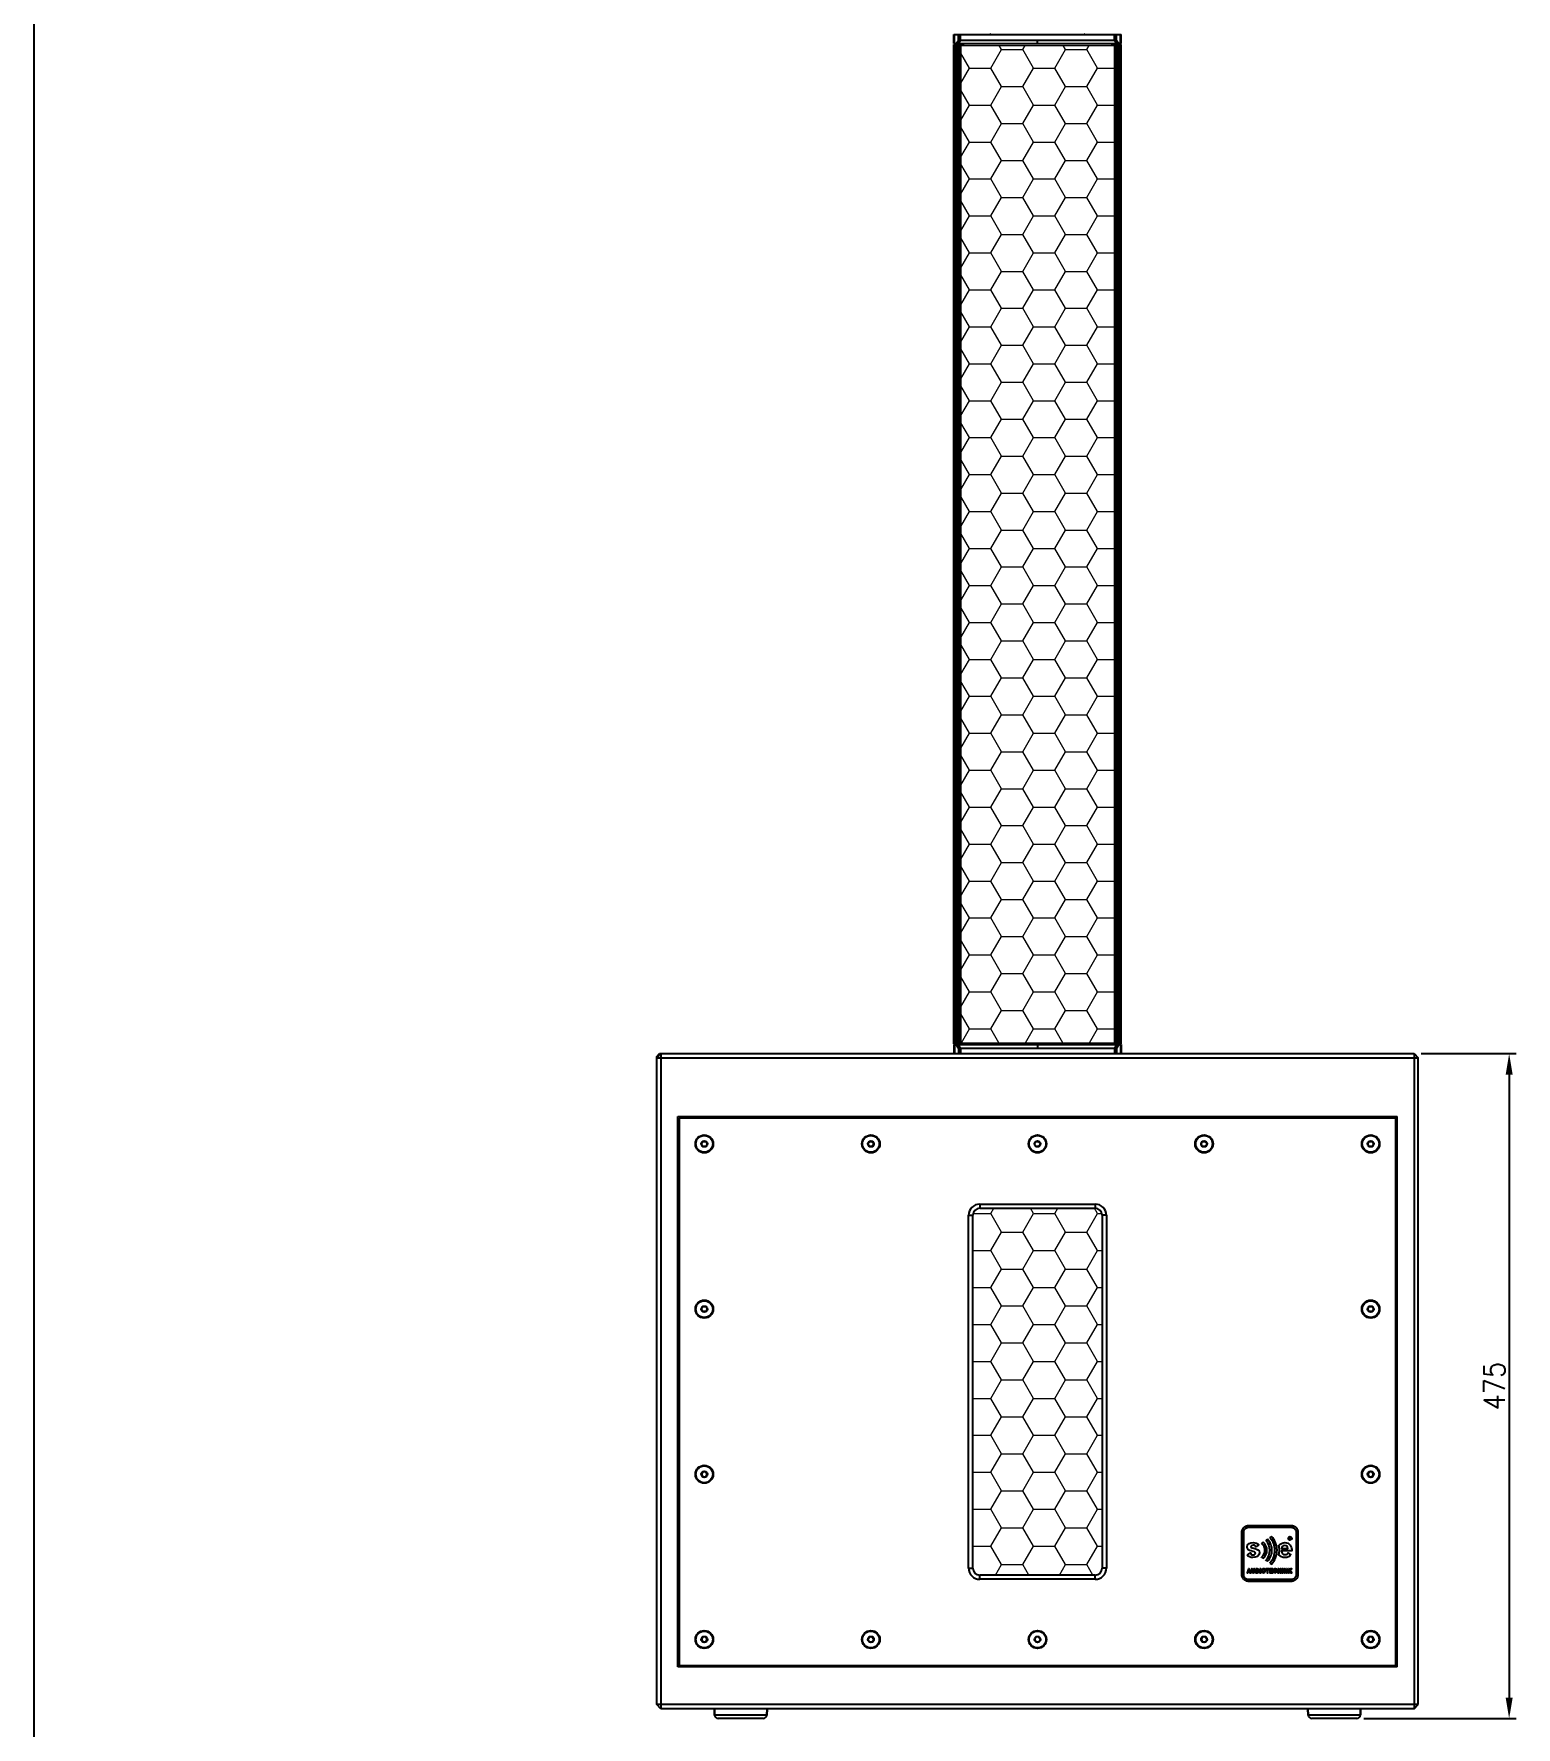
# Model space of a CAD drawing. Header units: millimetres. Extents: x 208114 to 212367, y 170574 to 176275.
# Drawn here: x 208114 to 209173, y 173253 to 174462 of the extents above; entities that cross this region are included whole.
import ezdxf

# ---------------------------------------------------------------- set-up
doc = ezdxf.new("R2010")
doc.units = ezdxf.units.MM
doc.header["$LTSCALE"] = 10
doc.header["$PDMODE"] = 3
doc.header["$PDSIZE"] = 10
doc.layers.add('3', color=3, linetype='Continuous')
doc.layers.add('4', color=4, linetype='Continuous')
doc.layers.add('标注', color=251, linetype='Continuous', lineweight=9)
doc.styles.add('ROMANS', font='romans.shx', dxfattribs={"width": 0.9, "bigfont": 'whgtxt.shx'})
doc.dimstyles.new('아름텍', dxfattribs={"dimscale": 5, "dimtxt": 3, "dimasz": 3, "dimexe": 1, "dimexo": 1, "dimtad": 1, "dimdec": 0, "dimdsep": 46, "dimtxsty": 'ROMANS', "dimcen": 0, "dimclrd": 254, "dimclre": 254, "dimclrt": 9, "dimadec": 0, "dimazin": 0, "dimtfac": 1, "dimtdec": 0, "dimtmove": 0, "dimatfit": 3, "dimfxl": 2, "dimarcsym": 0})
pattern_1 = [(0, (207822.528, 172062.113), (22.86, 13.19823), [15.24, -30.48]), (120, (207822.528, 172062.113), (-22.86, 13.19823), [15.24, -30.48]), (60, (207822.528, 172062.113), (5e-08, 26.396454), [-30.48, 15.24])]

# ---------------------------------------------------------------- blocks, each defined once
blk = doc.blocks.new('A$C5D9B7184')
for p, q in [((-22.6, 100.8), (-21.3, 100.8)), ((-22.6, 70.5), (-22.6, 100.8)), ((-21.3, 70.5), (-21.3, 100.8)), ((-17.7, 105.7), (12.5, 105.7)), ((-17.7, 104.4), (12.5, 104.4)), ((-2.3, 97.2), (-1.3, 97.8)), ((-2.3, 97.2), (-2.3, 96.7)), ((16.1, 100.8), (17.4, 100.8)), ((16.1, 100.8), (16.1, 70.5)), ((17.4, 100.8), (17.4, 70.5)), ((-8.4, 93.1), (-8.5, 92.6)), ((-7.5, 93.7), (-8.4, 93.1)), ((-5.3, 95.2), (-5.4, 94.7)), ((-4.4, 95.8), (-5.3, 95.2)), ((-8.4, 82.8), (-8.5, 83.3)), ((-7.5, 82.2), (-8.4, 82.8)), ((-5.3, 80.7), (-5.4, 81.2)), ((-4.4, 80.1), (-5.3, 80.7)), ((-2.3, 78.7), (-2.3, 79.2)), ((-2.3, 78.7), (-1.3, 78.1)), ((-22.6, 70.5), (-21.3, 70.5)), ((12.5, 67), (-17.7, 67)), ((12.5, 65.7), (-17.7, 65.7)), ((12.5, 65.7), (-17.7, 65.7)), ((16.1, 70.5), (17.4, 70.5))]:
    blk.add_line(p, q)
for radius, start, end in [(14.6, 0, 42.5105), (5.93, 0, 52.3097), (5.93, 307.6903, 0), (7.39, 0, 51.4992), (7.39, 308.5008, 0), (9.52, 0, 45.0718), (9.52, 314.9282, 0), (11, 0, 45.4896), (11, 314.5104, 0), (13.1, 0, 41.851), (13.1, 318.149, 0), (14.6, 317.4895, 0)]:
    blk.add_arc((-12.1, 87.9), radius, start, end)
for centre, ratio, start_param, end_param in [((-17.7, 105.7), 0.00629, 4.712389, 6.081827), ((12.5, 105.7), 0.006281, 0.201358, 1.570796), ((-17.7, 65.7), 0.00629, 3.342951, 4.712389), ((12.5, 65.7), 0.006281, 1.570796, 2.940235)]:
    blk.add_ellipse(centre, major_axis=(0, -1.33), ratio=ratio, start_param=start_param, end_param=end_param)
for points, knots in [([(-22.6, 100.8), (-22.6, 101.1), (-22.6, 101.4), (-22.5, 101.9), (-22.5, 102), (-22.4, 102.3), (-22.3, 102.5), (-22.1, 102.9), (-22, 103.2), (-21.6, 103.8), (-21.4, 104), (-21, 104.5), (-20.7, 104.7), (-20.3, 104.9), (-20.2, 105), (-19.9, 105.2), (-19.8, 105.2), (-19.3, 105.4), (-19, 105.5), (-18.4, 105.6), (-18.1, 105.7), (-17.7, 105.7)], [0, 0, 0, 0, 0.125, 0.125, 0.1875, 0.1875, 0.25, 0.25, 0.375, 0.375, 0.5, 0.5, 0.625, 0.625, 0.6875, 0.6875, 0.75, 0.75, 0.875, 0.875, 1, 1, 1, 1]), ([(-21.3, 100.8), (-21.3, 101), (-21.3, 101.2), (-21.2, 101.7), (-21.1, 101.9), (-21, 102.4), (-20.8, 102.6), (-20.6, 103), (-20.4, 103.1), (-20.1, 103.5), (-19.9, 103.6), (-19.5, 103.9), (-19.3, 104), (-18.9, 104.2), (-18.7, 104.2), (-18.2, 104.3), (-18, 104.4), (-17.7, 104.4)], [0, 0, 0, 0, 0.125, 0.125, 0.25, 0.25, 0.375, 0.375, 0.5, 0.5, 0.625, 0.625, 0.75, 0.75, 0.875, 0.875, 1, 1, 1, 1]), ([(11.7, 97.7), (11.1, 97.7), (10.4, 97.2), (10.4, 96.5), (10.4, 96.5), (10.4, 95.7), (11.1, 95.2), (11.7, 95.2), (11.7, 95.2), (12.4, 95.2), (13.1, 95.7), (13.1, 96.5), (13.1, 96.5), (13.1, 97.2), (12.4, 97.7), (11.7, 97.7)], [0, 0, 0, 0, 0.25, 0.25, 0.25, 0.25, 0.5, 0.5, 0.5, 0.5, 0.75, 0.75, 0.75, 0.75, 1, 1, 1, 1]), ([(11.7, 95.5), (11.2, 95.5), (10.8, 95.9), (10.8, 96.5), (10.8, 96.5), (10.8, 97.1), (11.2, 97.5), (11.7, 97.5), (11.7, 97.5), (12.3, 97.5), (12.7, 97.1), (12.7, 96.5), (12.7, 96.5), (12.7, 95.9), (12.3, 95.5), (11.7, 95.5)], [0, 0, 0, 0, 0.25, 0.25, 0.25, 0.25, 0.5, 0.5, 0.5, 0.5, 0.75, 0.75, 0.75, 0.75, 1, 1, 1, 1]), ([(12.3, 96.8), (12.3, 97.1), (12.1, 97.2), (11.8, 97.2), (11.8, 97.2), (11.8, 97.2), (11.2, 97.2), (11.2, 97.2), (11.2, 97.2), (11.2, 97.2), (11.2, 95.8), (11.2, 95.8), (11.2, 95.8), (11.2, 95.8), (11.5, 95.8), (11.5, 95.8), (11.5, 95.8), (11.5, 95.8), (11.5, 96.4), (11.5, 96.4), (11.5, 96.4), (11.5, 96.4), (11.7, 96.4), (11.7, 96.4), (11.7, 96.4), (11.7, 96.4), (12, 95.8), (12, 95.8), (12, 95.8), (12, 95.8), (12.3, 95.8), (12.3, 95.8), (12.3, 95.8), (12.3, 95.8), (12, 96.4), (12, 96.4), (12, 96.4), (12.2, 96.4), (12.3, 96.5), (12.3, 96.8)], [0, 0, 0, 0, 0.1, 0.1, 0.1, 0.1, 0.2, 0.2, 0.2, 0.2, 0.3, 0.3, 0.3, 0.3, 0.4, 0.4, 0.4, 0.4, 0.5, 0.5, 0.5, 0.5, 0.6, 0.6, 0.6, 0.6, 0.7, 0.7, 0.7, 0.7, 0.8, 0.8, 0.8, 0.8, 0.9, 0.9, 0.9, 0.9, 1, 1, 1, 1]), ([(11.5, 96.6), (11.5, 96.6), (11.5, 97), (11.5, 97), (11.5, 97), (11.5, 97), (11.8, 97), (11.8, 97), (11.8, 97), (11.9, 97), (12.1, 96.9), (12.1, 96.8), (12.1, 96.8), (12.1, 96.6), (11.9, 96.6), (11.8, 96.6), (11.8, 96.6), (11.8, 96.6), (11.5, 96.6), (11.5, 96.6)], [0, 0, 0, 0, 0.2, 0.2, 0.2, 0.2, 0.4, 0.4, 0.4, 0.4, 0.6, 0.6, 0.6, 0.6, 0.8, 0.8, 0.8, 0.8, 1, 1, 1, 1]), ([(12.5, 105.7), (12.8, 105.7), (13.1, 105.6), (13.6, 105.5), (13.8, 105.5), (14.1, 105.4), (14.2, 105.4), (14.7, 105.2), (15, 105), (15.5, 104.7), (15.7, 104.5), (16.2, 104), (16.4, 103.8), (16.7, 103.4), (16.7, 103.2), (16.9, 102.9), (17, 102.8), (17.1, 102.4), (17.2, 102), (17.4, 101.4), (17.4, 101.1), (17.4, 100.8)], [0, 0, 0, 0, 0.125, 0.125, 0.1875, 0.1875, 0.25, 0.25, 0.375, 0.375, 0.5, 0.5, 0.625, 0.625, 0.6875, 0.6875, 0.75, 0.75, 0.875, 0.875, 1, 1, 1, 1]), ([(12.5, 104.4), (12.7, 104.4), (13, 104.3), (13.4, 104.2), (13.7, 104.2), (14.1, 104), (14.3, 103.9), (14.7, 103.6), (14.9, 103.5), (15.2, 103.1), (15.3, 103), (15.6, 102.6), (15.7, 102.4), (15.9, 101.9), (16, 101.7), (16.1, 101.2), (16.1, 101), (16.1, 100.8)], [0, 0, 0, 0, 0.125, 0.125, 0.25, 0.25, 0.375, 0.375, 0.5, 0.5, 0.625, 0.625, 0.75, 0.75, 0.875, 0.875, 1, 1, 1, 1]), ([(-13.3, 89.1), (-14.9, 89.5), (-16.1, 89.6), (-16.1, 90.6), (-16.1, 90.6), (-16.1, 91.4), (-15.2, 91.5), (-14.6, 91.5), (-14.6, 91.5), (-13.6, 91.5), (-12.8, 91.3), (-12.7, 90.3), (-12.7, 90.3), (-12.7, 90.3), (-12.7, 90.3), (-12.7, 90.3), (-12.7, 90.3), (-11.9, 90.8), (-11.2, 91.2), (-10.5, 91.7), (-10.5, 91.7), (-11.3, 93), (-12.8, 93.4), (-14.5, 93.4), (-14.5, 93.4), (-16.7, 93.4), (-18.9, 92.7), (-18.9, 90.2), (-18.9, 90.2), (-18.9, 88.4), (-17.6, 87.8), (-16, 87.4), (-16, 87.4), (-14, 87), (-12.9, 86.7), (-12.9, 85.9), (-12.9, 85.9), (-12.9, 84.9), (-13.9, 84.6), (-14.7, 84.6), (-14.7, 84.6), (-15.8, 84.6), (-16.4, 85.1), (-16.5, 86.2), (-16.5, 86.2), (-17.2, 85.7), (-18, 85.2), (-18.7, 84.7), (-18.7, 84.7), (-18, 83.2), (-16.5, 82.7), (-14.7, 82.7), (-14.7, 82.7), (-12.4, 82.7), (-10.1, 83.6), (-10.1, 86.2), (-10.1, 86.2), (-10.1, 88.1), (-11.7, 88.7), (-13.3, 89.1)], [0, 0, 0, 0, 0.066667, 0.066667, 0.066667, 0.066667, 0.133333, 0.133333, 0.133333, 0.133333, 0.2, 0.2, 0.2, 0.2, 0.266667, 0.266667, 0.266667, 0.266667, 0.333333, 0.333333, 0.333333, 0.333333, 0.4, 0.4, 0.4, 0.4, 0.466667, 0.466667, 0.466667, 0.466667, 0.533333, 0.533333, 0.533333, 0.533333, 0.6, 0.6, 0.6, 0.6, 0.666667, 0.666667, 0.666667, 0.666667, 0.733333, 0.733333, 0.733333, 0.733333, 0.8, 0.8, 0.8, 0.8, 0.866667, 0.866667, 0.866667, 0.866667, 0.933333, 0.933333, 0.933333, 0.933333, 1, 1, 1, 1]), ([(4.2, 87.9), (4.2, 87.9), (4.2, 87.9), (4.2, 87.9), (4.2, 87.9), (4.2, 86.8), (4.1, 85.8), (3.9, 84.7), (3.9, 84.7), (4.8, 83.5), (6.2, 82.7), (8.1, 82.7), (8.1, 82.7), (10, 82.7), (11.4, 83.4), (12.3, 84.8), (12.3, 84.8), (11.7, 85.3), (11, 85.7), (10.4, 86.1), (10.4, 86.1), (10.2, 85.5), (9.3, 84.8), (8.2, 84.8), (8.2, 84.8), (6.7, 84.8), (5.8, 85.6), (5.7, 87.4), (5.7, 87.4), (5.7, 87.4), (13, 87.4), (13, 87.4), (13, 87.4), (13.2, 90.5), (11.6, 93.4), (8.1, 93.4), (8.1, 93.4), (6.3, 93.4), (4.8, 92.6), (3.9, 91.3), (3.9, 91.3), (4.1, 90.2), (4.2, 89.1), (4.2, 87.9)], [0, 0, 0, 0, 0.090909, 0.090909, 0.090909, 0.090909, 0.181818, 0.181818, 0.181818, 0.181818, 0.272727, 0.272727, 0.272727, 0.272727, 0.363636, 0.363636, 0.363636, 0.363636, 0.454545, 0.454545, 0.454545, 0.454545, 0.545455, 0.545455, 0.545455, 0.545455, 0.636364, 0.636364, 0.636364, 0.636364, 0.727273, 0.727273, 0.727273, 0.727273, 0.818182, 0.818182, 0.818182, 0.818182, 0.909091, 0.909091, 0.909091, 0.909091, 1, 1, 1, 1]), ([(8, 91.3), (9.4, 91.3), (10, 90.6), (10.3, 89.1), (10.3, 89.1), (10.3, 89.1), (5.7, 89.1), (5.7, 89.1), (5.7, 89.1), (5.8, 89.9), (6.3, 91.3), (8, 91.3)], [0, 0, 0, 0, 0.333333, 0.333333, 0.333333, 0.333333, 0.666667, 0.666667, 0.666667, 0.666667, 1, 1, 1, 1]), ([(-17.9, 74.6), (-17.9, 74.6), (-17.3, 74.6), (-17.3, 74.6), (-17.3, 74.6), (-17.3, 74.6), (-16.3, 71.9), (-16.3, 71.9), (-16.3, 71.9), (-16.3, 71.9), (-16.9, 71.9), (-16.9, 71.9), (-16.9, 71.9), (-16.9, 71.9), (-17.1, 72.5), (-17.1, 72.5), (-17.1, 72.5), (-17.1, 72.5), (-18.1, 72.5), (-18.1, 72.5), (-18.1, 72.5), (-18.1, 72.5), (-18.3, 71.9), (-18.3, 71.9), (-18.3, 71.9), (-18.3, 71.9), (-18.9, 71.9), (-18.9, 71.9), (-18.9, 71.9), (-18.9, 71.9), (-17.9, 74.6), (-17.9, 74.6)], [0, 0, 0, 0, 0.125, 0.125, 0.125, 0.125, 0.25, 0.25, 0.25, 0.25, 0.375, 0.375, 0.375, 0.375, 0.5, 0.5, 0.5, 0.5, 0.625, 0.625, 0.625, 0.625, 0.75, 0.75, 0.75, 0.75, 0.875, 0.875, 0.875, 0.875, 1, 1, 1, 1]), ([(-17.9, 72.9), (-17.9, 72.9), (-17.9, 72.9), (-17.9, 72.9), (-17.9, 72.9), (-17.9, 72.9), (-17.2, 72.9), (-17.2, 72.9), (-17.2, 72.9), (-17.2, 72.9), (-17.6, 73.9), (-17.6, 73.9), (-17.6, 73.9), (-17.6, 73.9), (-17.6, 73.9), (-17.6, 73.9), (-17.6, 73.9), (-17.6, 73.9), (-17.9, 72.9), (-17.9, 72.9)], [0, 0, 0, 0, 0.2, 0.2, 0.2, 0.2, 0.4, 0.4, 0.4, 0.4, 0.6, 0.6, 0.6, 0.6, 0.8, 0.8, 0.8, 0.8, 1, 1, 1, 1]), ([(-13.5, 72.9), (-13.5, 72.2), (-13.9, 71.9), (-14.6, 71.9), (-14.6, 71.9), (-15.4, 71.9), (-15.8, 72.2), (-15.8, 72.9), (-15.8, 72.9), (-15.8, 72.9), (-15.8, 74.6), (-15.8, 74.6), (-15.8, 74.6), (-15.8, 74.6), (-15.2, 74.6), (-15.2, 74.6), (-15.2, 74.6), (-15.2, 74.6), (-15.2, 72.9), (-15.2, 72.9), (-15.2, 72.9), (-15.2, 72.6), (-15.1, 72.3), (-14.6, 72.3), (-14.6, 72.3), (-14.2, 72.3), (-14.1, 72.5), (-14.1, 72.9), (-14.1, 72.9), (-14.1, 72.9), (-14.1, 74.6), (-14.1, 74.6), (-14.1, 74.6), (-14.1, 74.6), (-13.5, 74.6), (-13.5, 74.6), (-13.5, 74.6), (-13.5, 74.6), (-13.5, 72.9), (-13.5, 72.9)], [0, 0, 0, 0, 0.1, 0.1, 0.1, 0.1, 0.2, 0.2, 0.2, 0.2, 0.3, 0.3, 0.3, 0.3, 0.4, 0.4, 0.4, 0.4, 0.5, 0.5, 0.5, 0.5, 0.6, 0.6, 0.6, 0.6, 0.7, 0.7, 0.7, 0.7, 0.8, 0.8, 0.8, 0.8, 0.9, 0.9, 0.9, 0.9, 1, 1, 1, 1]), ([(-12.7, 74.6), (-12.7, 74.6), (-11.6, 74.6), (-11.6, 74.6), (-11.6, 74.6), (-10.9, 74.6), (-10.4, 74.2), (-10.4, 73.3), (-10.4, 73.3), (-10.4, 72.5), (-10.8, 71.9), (-11.6, 71.9), (-11.6, 71.9), (-11.6, 71.9), (-12.7, 71.9), (-12.7, 71.9), (-12.7, 71.9), (-12.7, 71.9), (-12.7, 74.6), (-12.7, 74.6)], [0, 0, 0, 0, 0.2, 0.2, 0.2, 0.2, 0.4, 0.4, 0.4, 0.4, 0.6, 0.6, 0.6, 0.6, 0.8, 0.8, 0.8, 0.8, 1, 1, 1, 1]), ([(-12.1, 72.4), (-12.1, 72.4), (-12.1, 72.4), (-12.1, 72.4), (-12.1, 72.4), (-12.1, 72.4), (-11.6, 72.4), (-11.6, 72.4), (-11.6, 72.4), (-11.3, 72.4), (-11, 72.6), (-11, 73.2), (-11, 73.2), (-11, 73.8), (-11.1, 74.1), (-11.7, 74.1), (-11.7, 74.1), (-11.7, 74.1), (-12.1, 74.1), (-12.1, 74.1), (-12.1, 74.1), (-12.1, 74.1), (-12.1, 72.4), (-12.1, 72.4)], [0, 0, 0, 0, 0.166667, 0.166667, 0.166667, 0.166667, 0.333333, 0.333333, 0.333333, 0.333333, 0.5, 0.5, 0.5, 0.5, 0.666667, 0.666667, 0.666667, 0.666667, 0.833333, 0.833333, 0.833333, 0.833333, 1, 1, 1, 1]), ([(-9.7, 74.6), (-9.7, 74.6), (-9.1, 74.6), (-9.1, 74.6), (-9.1, 74.6), (-9.1, 74.6), (-9.1, 71.9), (-9.1, 71.9), (-9.1, 71.9), (-9.1, 71.9), (-9.7, 71.9), (-9.7, 71.9), (-9.7, 71.9), (-9.7, 71.9), (-9.7, 74.6), (-9.7, 74.6)], [0, 0, 0, 0, 0.25, 0.25, 0.25, 0.25, 0.5, 0.5, 0.5, 0.5, 0.75, 0.75, 0.75, 0.75, 1, 1, 1, 1]), ([(-7.1, 74.7), (-6.3, 74.7), (-5.8, 74), (-5.8, 73.2), (-5.8, 73.2), (-5.8, 72.5), (-6.3, 71.9), (-7.1, 71.9), (-7.1, 71.9), (-8, 71.9), (-8.4, 72.5), (-8.4, 73.2), (-8.4, 73.2), (-8.4, 74), (-8, 74.7), (-7.1, 74.7)], [0, 0, 0, 0, 0.25, 0.25, 0.25, 0.25, 0.5, 0.5, 0.5, 0.5, 0.75, 0.75, 0.75, 0.75, 1, 1, 1, 1]), ([(-7.1, 72.3), (-7.1, 72.3), (-7.1, 72.3), (-7.1, 72.3), (-7.1, 72.3), (-6.6, 72.3), (-6.4, 72.8), (-6.4, 73.2), (-6.4, 73.2), (-6.4, 73.7), (-6.6, 74.2), (-7.1, 74.2), (-7.1, 74.2), (-7.7, 74.2), (-7.9, 73.7), (-7.9, 73.2), (-7.9, 73.2), (-7.9, 72.8), (-7.7, 72.3), (-7.1, 72.3)], [0, 0, 0, 0, 0.2, 0.2, 0.2, 0.2, 0.4, 0.4, 0.4, 0.4, 0.6, 0.6, 0.6, 0.6, 0.8, 0.8, 0.8, 0.8, 1, 1, 1, 1]), ([(-4.6, 74.1), (-4.6, 74.1), (-5.4, 74.1), (-5.4, 74.1), (-5.4, 74.1), (-5.4, 74.1), (-5.4, 74.6), (-5.4, 74.6), (-5.4, 74.6), (-5.4, 74.6), (-3.2, 74.6), (-3.2, 74.6), (-3.2, 74.6), (-3.2, 74.6), (-3.2, 74.1), (-3.2, 74.1), (-3.2, 74.1), (-3.2, 74.1), (-4, 74.1), (-4, 74.1), (-4, 74.1), (-4, 74.1), (-4, 71.9), (-4, 71.9), (-4, 71.9), (-4, 71.9), (-4.6, 71.9), (-4.6, 71.9), (-4.6, 71.9), (-4.6, 71.9), (-4.6, 74.1), (-4.6, 74.1)], [0, 0, 0, 0, 0.125, 0.125, 0.125, 0.125, 0.25, 0.25, 0.25, 0.25, 0.375, 0.375, 0.375, 0.375, 0.5, 0.5, 0.5, 0.5, 0.625, 0.625, 0.625, 0.625, 0.75, 0.75, 0.75, 0.75, 0.875, 0.875, 0.875, 0.875, 1, 1, 1, 1]), ([(-2.6, 74.6), (-2.6, 74.6), (-0.6, 74.6), (-0.6, 74.6), (-0.6, 74.6), (-0.6, 74.6), (-0.6, 74.1), (-0.6, 74.1), (-0.6, 74.1), (-0.6, 74.1), (-2, 74.1), (-2, 74.1), (-2, 74.1), (-2, 74.1), (-2, 73.5), (-2, 73.5), (-2, 73.5), (-2, 73.5), (-0.7, 73.5), (-0.7, 73.5), (-0.7, 73.5), (-0.7, 73.5), (-0.7, 73.1), (-0.7, 73.1), (-0.7, 73.1), (-0.7, 73.1), (-2, 73.1), (-2, 73.1), (-2, 73.1), (-2, 73.1), (-2, 72.4), (-2, 72.4), (-2, 72.4), (-2, 72.4), (-0.6, 72.4), (-0.6, 72.4), (-0.6, 72.4), (-0.6, 72.4), (-0.6, 71.9), (-0.6, 71.9), (-0.6, 71.9), (-0.6, 71.9), (-2.6, 71.9), (-2.6, 71.9), (-2.6, 71.9), (-2.6, 71.9), (-2.6, 74.6), (-2.6, 74.6)], [0, 0, 0, 0, 0.083333, 0.083333, 0.083333, 0.083333, 0.166667, 0.166667, 0.166667, 0.166667, 0.25, 0.25, 0.25, 0.25, 0.333333, 0.333333, 0.333333, 0.333333, 0.416667, 0.416667, 0.416667, 0.416667, 0.5, 0.5, 0.5, 0.5, 0.583333, 0.583333, 0.583333, 0.583333, 0.666667, 0.666667, 0.666667, 0.666667, 0.75, 0.75, 0.75, 0.75, 0.833333, 0.833333, 0.833333, 0.833333, 0.916667, 0.916667, 0.916667, 0.916667, 1, 1, 1, 1]), ([(1.9, 73.7), (1.8, 74), (1.6, 74.2), (1.3, 74.2), (1.3, 74.2), (0.8, 74.2), (0.6, 73.7), (0.6, 73.2), (0.6, 73.2), (0.6, 72.8), (0.8, 72.3), (1.3, 72.3), (1.3, 72.3), (1.7, 72.3), (1.9, 72.6), (1.9, 72.9), (1.9, 72.9), (1.9, 72.9), (2.5, 72.9), (2.5, 72.9), (2.5, 72.9), (2.4, 72.3), (2, 71.9), (1.3, 71.9), (1.3, 71.9), (0.5, 71.9), (0, 72.5), (0, 73.2), (0, 73.2), (0, 74), (0.5, 74.7), (1.3, 74.7), (1.3, 74.7), (1.9, 74.7), (2.4, 74.3), (2.5, 73.7), (2.5, 73.7), (2.5, 73.7), (1.9, 73.7), (1.9, 73.7)], [0, 0, 0, 0, 0.1, 0.1, 0.1, 0.1, 0.2, 0.2, 0.2, 0.2, 0.3, 0.3, 0.3, 0.3, 0.4, 0.4, 0.4, 0.4, 0.5, 0.5, 0.5, 0.5, 0.6, 0.6, 0.6, 0.6, 0.7, 0.7, 0.7, 0.7, 0.8, 0.8, 0.8, 0.8, 0.9, 0.9, 0.9, 0.9, 1, 1, 1, 1]), ([(3.1, 74.6), (3.1, 74.6), (3.7, 74.6), (3.7, 74.6), (3.7, 74.6), (3.7, 74.6), (3.7, 73.6), (3.7, 73.6), (3.7, 73.6), (3.7, 73.6), (4.8, 73.6), (4.8, 73.6), (4.8, 73.6), (4.8, 73.6), (4.8, 74.6), (4.8, 74.6), (4.8, 74.6), (4.8, 74.6), (5.4, 74.6), (5.4, 74.6), (5.4, 74.6), (5.4, 74.6), (5.4, 71.9), (5.4, 71.9), (5.4, 71.9), (5.4, 71.9), (4.8, 71.9), (4.8, 71.9), (4.8, 71.9), (4.8, 71.9), (4.8, 73.1), (4.8, 73.1), (4.8, 73.1), (4.8, 73.1), (3.7, 73.1), (3.7, 73.1), (3.7, 73.1), (3.7, 73.1), (3.7, 71.9), (3.7, 71.9), (3.7, 71.9), (3.7, 71.9), (3.1, 71.9), (3.1, 71.9), (3.1, 71.9), (3.1, 71.9), (3.1, 74.6), (3.1, 74.6)], [0, 0, 0, 0, 0.083333, 0.083333, 0.083333, 0.083333, 0.166667, 0.166667, 0.166667, 0.166667, 0.25, 0.25, 0.25, 0.25, 0.333333, 0.333333, 0.333333, 0.333333, 0.416667, 0.416667, 0.416667, 0.416667, 0.5, 0.5, 0.5, 0.5, 0.583333, 0.583333, 0.583333, 0.583333, 0.666667, 0.666667, 0.666667, 0.666667, 0.75, 0.75, 0.75, 0.75, 0.833333, 0.833333, 0.833333, 0.833333, 0.916667, 0.916667, 0.916667, 0.916667, 1, 1, 1, 1]), ([(6.2, 74.6), (6.2, 74.6), (6.8, 74.6), (6.8, 74.6), (6.8, 74.6), (6.8, 74.6), (7.9, 72.8), (7.9, 72.8), (7.9, 72.8), (7.9, 72.8), (7.9, 72.8), (7.9, 72.8), (7.9, 72.8), (7.9, 72.8), (7.9, 74.6), (7.9, 74.6), (7.9, 74.6), (7.9, 74.6), (8.4, 74.6), (8.4, 74.6), (8.4, 74.6), (8.4, 74.6), (8.4, 71.9), (8.4, 71.9), (8.4, 71.9), (8.4, 71.9), (7.8, 71.9), (7.8, 71.9), (7.8, 71.9), (7.8, 71.9), (6.7, 73.7), (6.7, 73.7), (6.7, 73.7), (6.7, 73.7), (6.7, 73.7), (6.7, 73.7), (6.7, 73.7), (6.7, 73.7), (6.7, 71.9), (6.7, 71.9), (6.7, 71.9), (6.7, 71.9), (6.2, 71.9), (6.2, 71.9), (6.2, 71.9), (6.2, 71.9), (6.2, 74.6), (6.2, 74.6)], [0, 0, 0, 0, 0.083333, 0.083333, 0.083333, 0.083333, 0.166667, 0.166667, 0.166667, 0.166667, 0.25, 0.25, 0.25, 0.25, 0.333333, 0.333333, 0.333333, 0.333333, 0.416667, 0.416667, 0.416667, 0.416667, 0.5, 0.5, 0.5, 0.5, 0.583333, 0.583333, 0.583333, 0.583333, 0.666667, 0.666667, 0.666667, 0.666667, 0.75, 0.75, 0.75, 0.75, 0.833333, 0.833333, 0.833333, 0.833333, 0.916667, 0.916667, 0.916667, 0.916667, 1, 1, 1, 1]), ([(9.2, 74.6), (9.2, 74.6), (9.8, 74.6), (9.8, 74.6), (9.8, 74.6), (9.8, 74.6), (9.8, 71.9), (9.8, 71.9), (9.8, 71.9), (9.8, 71.9), (9.2, 71.9), (9.2, 71.9), (9.2, 71.9), (9.2, 71.9), (9.2, 74.6), (9.2, 74.6)], [0, 0, 0, 0, 0.25, 0.25, 0.25, 0.25, 0.5, 0.5, 0.5, 0.5, 0.75, 0.75, 0.75, 0.75, 1, 1, 1, 1]), ([(10.6, 74.6), (10.6, 74.6), (11.2, 74.6), (11.2, 74.6), (11.2, 74.6), (11.2, 74.6), (11.2, 73.5), (11.2, 73.5), (11.2, 73.5), (11.2, 73.5), (12.2, 74.6), (12.2, 74.6), (12.2, 74.6), (12.2, 74.6), (13, 74.6), (13, 74.6), (13, 74.6), (13, 74.6), (11.9, 73.5), (11.9, 73.5), (11.9, 73.5), (11.9, 73.5), (13.1, 71.9), (13.1, 71.9), (13.1, 71.9), (13.1, 71.9), (12.3, 71.9), (12.3, 71.9), (12.3, 71.9), (12.3, 71.9), (11.5, 73.1), (11.5, 73.1), (11.5, 73.1), (11.5, 73.1), (11.2, 72.8), (11.2, 72.8), (11.2, 72.8), (11.2, 72.8), (11.2, 71.9), (11.2, 71.9), (11.2, 71.9), (11.2, 71.9), (10.6, 71.9), (10.6, 71.9), (10.6, 71.9), (10.6, 71.9), (10.6, 74.6), (10.6, 74.6)], [0, 0, 0, 0, 0.083333, 0.083333, 0.083333, 0.083333, 0.166667, 0.166667, 0.166667, 0.166667, 0.25, 0.25, 0.25, 0.25, 0.333333, 0.333333, 0.333333, 0.333333, 0.416667, 0.416667, 0.416667, 0.416667, 0.5, 0.5, 0.5, 0.5, 0.583333, 0.583333, 0.583333, 0.583333, 0.666667, 0.666667, 0.666667, 0.666667, 0.75, 0.75, 0.75, 0.75, 0.833333, 0.833333, 0.833333, 0.833333, 0.916667, 0.916667, 0.916667, 0.916667, 1, 1, 1, 1]), ([(-17.7, 65.7), (-18.1, 65.7), (-18.4, 65.7), (-18.8, 65.8), (-19, 65.8), (-19.3, 65.9), (-19.5, 66), (-19.9, 66.2), (-20.2, 66.3), (-20.7, 66.7), (-21, 66.9), (-21.4, 67.3), (-21.6, 67.6), (-21.9, 68), (-22, 68.1), (-22.1, 68.4), (-22.2, 68.5), (-22.4, 69), (-22.5, 69.3), (-22.6, 69.9), (-22.6, 70.2), (-22.6, 70.5)], [0, 0, 0, 0, 0.125, 0.125, 0.1875, 0.1875, 0.25, 0.25, 0.375, 0.375, 0.5, 0.5, 0.625, 0.625, 0.6875, 0.6875, 0.75, 0.75, 0.875, 0.875, 1, 1, 1, 1]), ([(-17.7, 67), (-18, 67), (-18.2, 67), (-18.7, 67.1), (-18.9, 67.2), (-19.3, 67.3), (-19.5, 67.4), (-19.9, 67.7), (-20.1, 67.9), (-20.4, 68.2), (-20.6, 68.4), (-20.8, 68.8), (-20.9, 69), (-21.1, 69.4), (-21.2, 69.6), (-21.3, 70.1), (-21.3, 70.3), (-21.3, 70.5)], [0, 0, 0, 0, 0.125, 0.125, 0.25, 0.25, 0.375, 0.375, 0.5, 0.5, 0.625, 0.625, 0.75, 0.75, 0.875, 0.875, 1, 1, 1, 1]), ([(16.1, 70.5), (16.1, 70.3), (16.1, 70.1), (16, 69.6), (15.9, 69.4), (15.7, 69), (15.6, 68.8), (15.3, 68.4), (15.2, 68.2), (14.9, 67.9), (14.7, 67.7), (14.3, 67.4), (14.1, 67.3), (13.7, 67.2), (13.4, 67.1), (13, 67), (12.7, 67), (12.5, 67)], [0, 0, 0, 0, 0.125, 0.125, 0.25, 0.25, 0.375, 0.375, 0.5, 0.5, 0.625, 0.625, 0.75, 0.75, 0.875, 0.875, 1, 1, 1, 1]), ([(17.4, 70.5), (17.4, 70.2), (17.4, 69.9), (17.3, 69.4), (17.2, 69.3), (17.1, 69), (17.1, 68.8), (16.9, 68.4), (16.7, 68.1), (16.4, 67.6), (16.2, 67.3), (15.7, 66.9), (15.5, 66.7), (15.1, 66.4), (15, 66.3), (14.7, 66.2), (14.5, 66.1), (14.1, 65.9), (13.8, 65.8), (13.1, 65.7), (12.8, 65.7), (12.5, 65.7)], [0, 0, 0, 0, 0.125, 0.125, 0.1875, 0.1875, 0.25, 0.25, 0.375, 0.375, 0.5, 0.5, 0.625, 0.625, 0.6875, 0.6875, 0.75, 0.75, 0.875, 0.875, 1, 1, 1, 1])]:
    blk.add_open_spline(points, degree=3, knots=knots)
blk = doc.blocks.new('*D3')
at = {"layer": '3', "color": 254, "lineweight": -2, "transparency": 16777216}
for p, q in [((209105.2, 173733.8), (209173.1, 173733.8)), ((209168.1, 173718.8), (209168.1, 173273.8)), ((209064.3, 173258.8), (209173.1, 173258.8))]:
    blk.add_line(p, q, dxfattribs=at)
at = {"layer": '3', "color": 254, "transparency": 16777216}
for points in [[(209165.6, 173718.8), (209170.6, 173718.8), (209168.1, 173733.8)], [(209165.6, 173273.8), (209170.6, 173273.8), (209168.1, 173258.8)]]:
    blk.add_solid(points, dxfattribs=at)
at = {"layer": 'Defpoints', "color": 0, "transparency": 16777216}
for p in [(209100.2, 173733.8), (209059.3, 173258.8), (209168.1, 173258.8)]:
    blk.add_point(p, dxfattribs=at)
at = {"layer": '3', "color": 9, "transparency": 16777216, "insert": (209157.5, 173496.3), "char_height": 15, "attachment_point": 5, "rotation": 90, "style": 'ROMANS'}
blk.add_mtext('475', dxfattribs=at)

msp = doc.modelspace()

# ---------------------------------------------------------------- hatches: boundary and pattern name
at = {"layer": '标注', "linetype": 'ByBlock'}
h = msp.add_hatch(dxfattribs=at)
h.set_pattern_fill('HONEY', color=256, scale=4.8)
h.set_pattern_definition(pattern_1)
h.paths.add_polyline_path([(208885.9, 174454), (208776.5, 174454), (208776.5, 173741.5), (208885.9, 173741.5)])
h = msp.add_hatch(dxfattribs=at)
h.set_pattern_fill('HONEY', color=256, scale=4.8)
h.set_pattern_definition(pattern_1)
h.paths.add_polyline_path([(208785, 173366.3, 0.414214), (208790, 173361.3), (208872.4, 173361.3, 0.414214), (208877.4, 173366.3), (208877.4, 173618.3, 0.414214), (208872.4, 173623.3), (208790, 173623.3, 0.414214), (208785, 173618.3)])

# ---------------------------------------------------------------- linework, layer by layer
for p, q in [((208771.5, 174455.3), (208771.5, 174461.8)), ((208771.5, 174461.8), (208890.9, 174461.8)), ((208771.5, 174455.3), (208890.9, 174455.3)), ((208771.5, 173740.8), (208771.5, 174454.8)), ((208771.6, 174455.3), (208771.6, 174461.8)), ((208771.6, 173740.8), (208771.6, 174454.8)), ((208771.6, 174454.8), (208778.2, 174454.8)), ((208771.7, 174455.3), (208771.7, 174461.8)), ((208771.7, 173740.8), (208771.7, 174454.8)), ((208771.9, 174455.3), (208771.9, 174461.8)), ((208771.9, 173740.8), (208771.9, 174454.8)), ((208772.7, 174455.3), (208772.7, 174454.8)), ((208772.8, 174455.3), (208772.8, 174454.8)), ((208773.2, 174455.3), (208774.8, 174457.8)), ((208773.2, 174454.8), (208773.2, 173740.8)), ((208774.7, 174455.3), (208776.3, 174457.8)), ((208774.7, 173740.8), (208774.7, 174454.8)), ((208774.8, 174457.8), (208774.8, 174461.8)), ((208774.8, 174457.8), (208887.6, 174457.8)), ((208776.3, 174457.8), (208776.3, 174461.8)), ((208777.2, 174454), (208777.2, 174454.8)), ((208778.2, 174455.3), (208778.2, 174454)), ((208779.2, 174461.8), (208779.2, 174462.3)), ((208787.2, 174461.8), (208787.2, 174462.3)), ((208794.2, 174461.8), (208794.2, 174462.3)), ((208807.2, 174461.8), (208807.2, 174462.3)), ((208831.2, 174455.3), (208831.2, 174457.8)), ((208855.2, 174461.8), (208855.2, 174462.3)), ((208868.2, 174461.8), (208868.2, 174462.3)), ((208875.2, 174461.8), (208875.2, 174462.3)), ((208883.2, 174461.8), (208883.2, 174462.3)), ((208884.2, 174455.3), (208884.2, 174454)), ((208884.2, 174454.8), (208890.9, 174454.8)), ((208885.2, 174454), (208885.2, 174454.8)), ((208886.1, 174457.8), (208886.1, 174461.8)), ((208886.1, 174457.8), (208887.7, 174455.3)), ((208887.6, 174457.8), (208887.6, 174461.8)), ((208887.6, 174457.8), (208889.2, 174455.3)), ((208887.7, 174454.8), (208887.7, 173740.8)), ((208889.2, 173740.8), (208889.2, 174454.8)), ((208889.6, 174455.3), (208889.6, 174454.8)), ((208889.7, 174454.8), (208889.7, 174455.3)), ((208890.5, 174455.3), (208890.5, 174461.8)), ((208890.5, 173740.8), (208890.5, 174454.8)), ((208890.7, 174455.3), (208890.7, 174461.8)), ((208890.7, 173740.8), (208890.7, 174454.8)), ((208890.8, 174455.3), (208890.8, 174461.8)), ((208890.8, 173740.8), (208890.8, 174454.8)), ((208890.9, 174455.3), (208890.9, 174461.8)), ((208890.9, 173740.8), (208890.9, 174454.8)), ((208771.5, 173740.8), (208778.2, 173740.8)), ((208771.5, 173740.3), (208890.9, 173740.3)), ((208771.5, 173740.3), (208771.5, 173733.8)), ((208771.6, 173740.3), (208771.6, 173733.8)), ((208771.7, 173740.3), (208771.7, 173733.8)), ((208771.9, 173740.3), (208771.9, 173733.8)), ((208772.7, 173740.8), (208772.7, 173740.3)), ((208772.8, 173740.8), (208772.8, 173740.3)), ((208774.8, 173737.8), (208773.2, 173740.3)), ((208776.3, 173737.8), (208774.7, 173740.3)), ((208774.8, 173737.8), (208887.6, 173737.8)), ((208774.8, 173737.8), (208774.8, 173733.8)), ((208776.3, 173737.8), (208776.3, 173733.8)), ((208777.2, 173740.8), (208777.2, 173741.5)), ((208778.2, 173740.3), (208778.2, 173741.5)), ((208831.2, 173740.3), (208831.2, 173737.8)), ((208884.2, 173740.3), (208884.2, 173741.5)), ((208884.2, 173740.8), (208890.9, 173740.8)), ((208885.2, 173740.8), (208885.2, 173741.5)), ((208887.7, 173740.3), (208886.1, 173737.8)), ((208886.1, 173737.8), (208886.1, 173733.8)), ((208889.2, 173740.3), (208887.6, 173737.8)), ((208887.6, 173737.8), (208887.6, 173733.8)), ((208889.6, 173740.8), (208889.6, 173740.3)), ((208889.7, 173740.3), (208889.7, 173740.8)), ((208890.5, 173740.3), (208890.5, 173733.8)), ((208890.7, 173740.3), (208890.7, 173733.8)), ((208890.8, 173740.3), (208890.8, 173733.8)), ((208890.9, 173740.3), (208890.9, 173733.8)), ((208559.2, 173731.8), (208561.2, 173733.8)), ((208562.2, 173733.8), (208559.2, 173730.8)), ((208559.2, 173268.8), (208559.2, 173731.8)), ((208559.2, 173730.8), (209103.2, 173730.8)), ((208561.2, 173733.8), (209100.2, 173733.8)), ((208562.2, 173733.8), (208562.2, 173265.8)), ((209100.2, 173733.8), (209103.2, 173730.8)), ((209100.2, 173733.8), (209100.2, 173265.8)), ((209103.2, 173268.8), (209103.2, 173730.8)), ((208574.2, 173688.8), (209088.2, 173688.8)), ((208574.2, 173295.8), (208574.2, 173688.8)), ((209087.2, 173687.8), (208575.2, 173687.8)), ((208575.2, 173687.8), (208575.2, 173296.8)), ((209087.2, 173296.8), (209087.2, 173687.8)), ((209088.2, 173295.8), (209088.2, 173688.8)), ((208591.1, 173669.3), (208592.1, 173671.1)), ((208592.1, 173667.5), (208591.1, 173669.3)), ((208592.1, 173671.1), (208594.2, 173671.1)), ((208594.2, 173667.5), (208592.1, 173667.5)), ((208594.2, 173671.1), (208595.3, 173669.3)), ((208595.3, 173669.3), (208594.2, 173667.5)), ((208710.1, 173669.3), (208711.1, 173671.1)), ((208711.1, 173667.5), (208710.1, 173669.3)), ((208711.1, 173671.1), (208713.2, 173671.1)), ((208713.2, 173667.5), (208711.1, 173667.5)), ((208713.2, 173671.1), (208714.3, 173669.3)), ((208714.3, 173669.3), (208713.2, 173667.5)), ((208829.1, 173669.3), (208830.1, 173671.1)), ((208830.1, 173667.5), (208829.1, 173669.3)), ((208830.1, 173671.1), (208832.2, 173671.1)), ((208832.2, 173667.5), (208830.1, 173667.5)), ((208832.2, 173671.1), (208833.3, 173669.3)), ((208833.3, 173669.3), (208832.2, 173667.5)), ((208948.1, 173669.3), (208949.1, 173671.1)), ((208949.1, 173667.5), (208948.1, 173669.3)), ((208949.1, 173671.1), (208951.2, 173671.1)), ((208951.2, 173667.5), (208949.1, 173667.5)), ((208951.2, 173671.1), (208952.3, 173669.3)), ((208952.3, 173669.3), (208951.2, 173667.5)), ((209067.1, 173669.3), (209068.1, 173671.1)), ((209068.1, 173667.5), (209067.1, 173669.3)), ((209068.1, 173671.1), (209070.2, 173671.1)), ((209070.2, 173667.5), (209068.1, 173667.5)), ((209070.2, 173671.1), (209071.3, 173669.3)), ((209071.3, 173669.3), (209070.2, 173667.5)), ((208782, 173618.3), (208785, 173618.3)), ((208782, 173366.3), (208782, 173618.3)), ((208785, 173366.3), (208785, 173618.3)), ((208790, 173626.3), (208872.4, 173626.3)), ((208790, 173626.3), (208790, 173623.3)), ((208790, 173623.3), (208872.4, 173623.3)), ((208872.4, 173626.3), (208872.4, 173623.3)), ((208880.4, 173618.3), (208877.4, 173618.3)), ((208877.4, 173618.3), (208877.4, 173366.3)), ((208880.4, 173618.3), (208880.4, 173366.3)), ((208591.1, 173551.3), (208592.1, 173553.1)), ((208592.1, 173549.5), (208591.1, 173551.3)), ((208592.1, 173553.1), (208594.2, 173553.1)), ((208594.2, 173549.5), (208592.1, 173549.5)), ((208594.2, 173553.1), (208595.3, 173551.3)), ((208595.3, 173551.3), (208594.2, 173549.5)), ((209067.1, 173551.3), (209068.1, 173553.1)), ((209068.1, 173549.5), (209067.1, 173551.3)), ((209068.1, 173553.1), (209070.2, 173553.1)), ((209070.2, 173549.5), (209068.1, 173549.5)), ((209070.2, 173553.1), (209071.3, 173551.3)), ((209071.3, 173551.3), (209070.2, 173549.5)), ((208592.1, 173435.1), (208591.1, 173433.3)), ((208591.1, 173433.3), (208592.1, 173431.5)), ((208594.2, 173435.1), (208592.1, 173435.1)), ((208592.1, 173431.5), (208594.2, 173431.5)), ((208595.3, 173433.3), (208594.2, 173435.1)), ((208594.2, 173431.5), (208595.3, 173433.3)), ((209068.1, 173435.1), (209067.1, 173433.3)), ((209067.1, 173433.3), (209068.1, 173431.5)), ((209070.2, 173435.1), (209068.1, 173435.1)), ((209068.1, 173431.5), (209070.2, 173431.5)), ((209071.3, 173433.3), (209070.2, 173435.1)), ((209070.2, 173431.5), (209071.3, 173433.3)), ((208782, 173366.3), (208785, 173366.3)), ((208880.4, 173366.3), (208877.4, 173366.3)), ((208872.4, 173361.3), (208790, 173361.3)), ((208790, 173358.3), (208790, 173361.3)), ((208872.4, 173358.3), (208790, 173358.3)), ((208872.4, 173358.3), (208872.4, 173361.3)), ((208592.1, 173317.1), (208591.1, 173315.3)), ((208591.1, 173315.3), (208592.1, 173313.5)), ((208594.2, 173317.1), (208592.1, 173317.1)), ((208595.3, 173315.3), (208594.2, 173317.1)), ((208594.2, 173313.5), (208595.3, 173315.3)), ((208711.1, 173317.1), (208710.1, 173315.3)), ((208710.1, 173315.3), (208711.1, 173313.5)), ((208713.2, 173317.1), (208711.1, 173317.1)), ((208714.3, 173315.3), (208713.2, 173317.1)), ((208713.2, 173313.5), (208714.3, 173315.3)), ((208830.1, 173317.1), (208829.1, 173315.3)), ((208829.1, 173315.3), (208830.1, 173313.5)), ((208832.2, 173317.1), (208830.1, 173317.1)), ((208833.3, 173315.3), (208832.2, 173317.1)), ((208832.2, 173313.5), (208833.3, 173315.3)), ((208949.1, 173317.1), (208948.1, 173315.3)), ((208948.1, 173315.3), (208949.1, 173313.5)), ((208951.2, 173317.1), (208949.1, 173317.1)), ((208952.3, 173315.3), (208951.2, 173317.1)), ((208951.2, 173313.5), (208952.3, 173315.3)), ((209068.1, 173317.1), (209067.1, 173315.3)), ((209067.1, 173315.3), (209068.1, 173313.5)), ((209070.2, 173317.1), (209068.1, 173317.1)), ((209071.3, 173315.3), (209070.2, 173317.1)), ((209070.2, 173313.5), (209071.3, 173315.3)), ((208592.1, 173313.5), (208594.2, 173313.5)), ((208711.1, 173313.5), (208713.2, 173313.5)), ((208830.1, 173313.5), (208832.2, 173313.5)), ((208949.1, 173313.5), (208951.2, 173313.5)), ((209068.1, 173313.5), (209070.2, 173313.5)), ((209088.2, 173295.8), (208574.2, 173295.8)), ((208575.2, 173296.8), (209087.2, 173296.8)), ((209103.2, 173268.8), (208559.2, 173268.8)), ((208562.2, 173265.8), (208559.2, 173268.8)), ((209100.2, 173265.8), (208562.2, 173265.8)), ((208600.4, 173265.8), (208600.6, 173261.2)), ((208600.6, 173261.2), (208600.4, 173265.8)), ((208638, 173265.8), (208637.8, 173261.2)), ((208637.8, 173261.2), (208638, 173265.8)), ((209024.4, 173265.8), (209024.6, 173261.2)), ((209024.6, 173261.2), (209024.4, 173265.8)), ((209062, 173265.8), (209061.8, 173261.2)), ((209061.8, 173261.2), (209062, 173265.8)), ((209100.2, 173265.8), (209103.2, 173268.8)), ((208637.8, 173261.2), (208600.6, 173261.2)), ((208635.3, 173258.8), (208603.1, 173258.8)), ((209061.8, 173261.2), (209024.6, 173261.2)), ((209059.3, 173258.8), (209027.1, 173258.8))]:
    msp.add_line(p, q)
for centre, radius in [((208593.2, 173669.3), 6.4), ((208593.2, 173669.3), 6), ((208593.2, 173669.3), 2.18), ((208712.2, 173669.3), 6.4), ((208712.2, 173669.3), 6), ((208712.2, 173669.3), 2.18), ((208831.2, 173669.3), 6.4), ((208831.2, 173669.3), 6), ((208831.2, 173669.3), 2.18), ((208950.2, 173669.3), 6.4), ((208950.2, 173669.3), 6), ((208950.2, 173669.3), 2.18), ((209069.2, 173669.3), 6.4), ((209069.2, 173669.3), 6), ((209069.2, 173669.3), 2.18), ((208593.2, 173551.3), 6.4), ((208593.2, 173551.3), 6), ((209069.2, 173551.3), 6.4), ((209069.2, 173551.3), 6), ((208593.2, 173551.3), 2.18), ((209069.2, 173551.3), 2.18), ((208593.2, 173433.3), 6.4), ((208593.2, 173433.3), 6), ((208593.2, 173433.3), 2.18), ((209069.2, 173433.3), 6.4), ((209069.2, 173433.3), 6), ((209069.2, 173433.3), 2.18), ((208593.2, 173315.3), 6.4), ((208593.2, 173315.3), 6), ((208593.2, 173315.3), 2.18), ((208712.2, 173315.3), 6.4), ((208712.2, 173315.3), 6), ((208712.2, 173315.3), 2.18), ((208831.2, 173315.3), 6.4), ((208831.2, 173315.3), 6), ((208831.2, 173315.3), 2.18), ((208950.2, 173315.3), 6.4), ((208950.2, 173315.3), 6), ((208950.2, 173315.3), 2.18), ((209069.2, 173315.3), 6.4), ((209069.2, 173315.3), 6), ((209069.2, 173315.3), 2.18)]:
    msp.add_circle(centre, radius)
for centre, radius, start, end in [((208796.4, 174464.8), 3, 277.25, 303.3906), ((208866, 174464.8), 3, 236.6094, 270), ((208790, 173618.3), 8, 90, 180), ((208790, 173618.3), 5, 90, 180), ((208872.4, 173618.3), 8, 0, 90), ((208872.4, 173618.3), 5, 0, 90), ((208790, 173366.3), 8, 180, 270), ((208790, 173366.3), 5, 180, 270), ((208872.4, 173366.3), 8, 270, 0), ((208872.4, 173366.3), 5, 270, 0), ((208603.1, 173261.3), 2.5, 183, 270), ((208635.3, 173261.3), 2.5, 270, 357), ((209027.1, 173261.3), 2.5, 183, 270), ((209059.3, 173261.3), 2.5, 270, 357)]:
    msp.add_arc(centre, radius, start, end)
at = {"layer": '4'}
msp.add_line((208114.3, 176275.3), (208114.3, 170573.8), dxfattribs=at)
at = {"layer": '标注'}
for p, q in [((208775.5, 174454), (208775.5, 173741.5)), ((208775.5, 174454), (208886.9, 174454)), ((208776.5, 174454), (208776.5, 173741.5)), ((208885.9, 174454), (208885.9, 173741.5)), ((208886.9, 174454), (208886.9, 173741.5)), ((208775.5, 173741.5), (208886.9, 173741.5))]:
    msp.add_line(p, q, dxfattribs=at)

# ---------------------------------------------------------------- block references
msp.add_blockref('A$C5D9B7184', (208999.8, 173291.1))

# ---------------------------------------------------------------- dimensions: what is measured, and where the dimension line sits
at = {"layer": '3'}
dim = msp.add_linear_dim(base=(209168.1, 173258.8), p1=(209100.2, 173733.8), p2=(209059.3, 173258.8), angle=90, dimstyle='아름텍', override={"dimtofl": 0}, dxfattribs=at)
dim.commit()
dim.dimension.update_dxf_attribs({"geometry": '*D3', "text_midpoint": (209157.5, 173496.3)})

doc.saveas('drawing.dxf')
